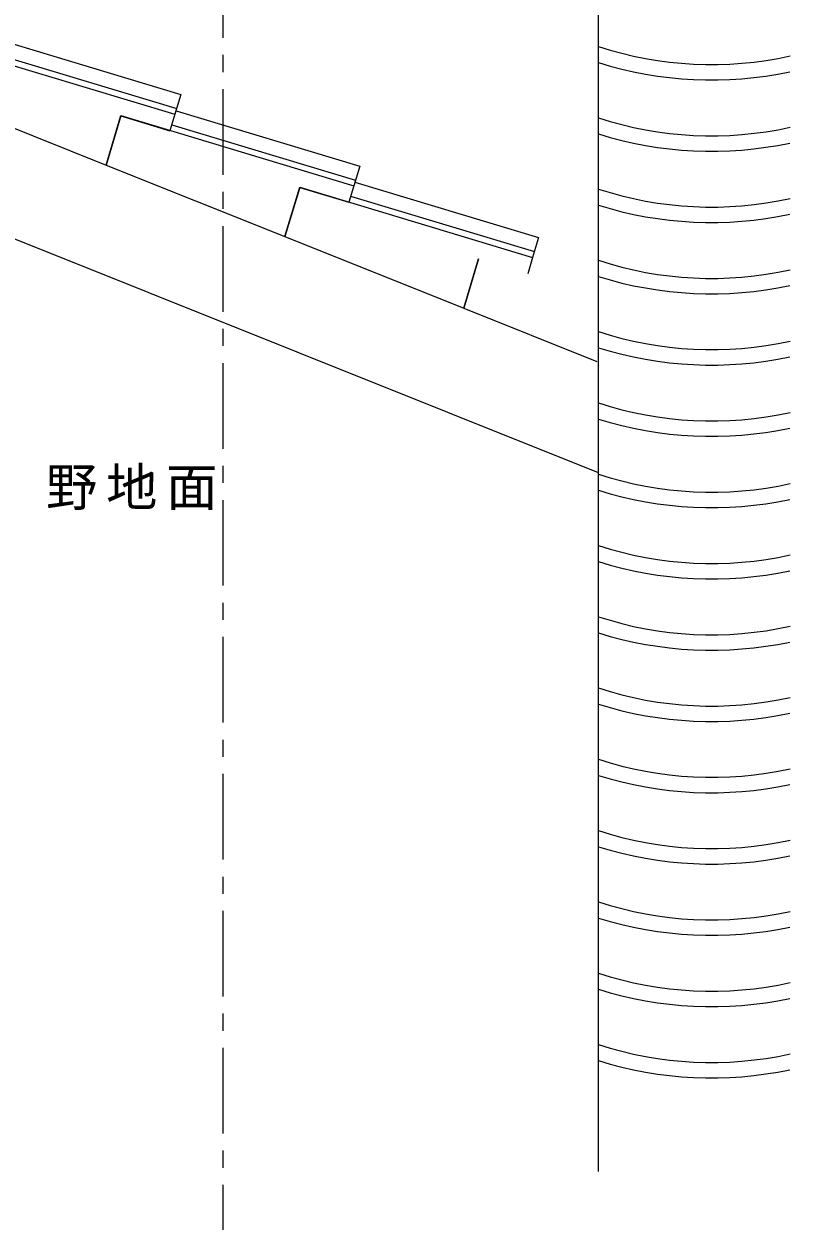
# Model space of a CAD drawing. Units: millimetres, scale not verified. Extents: x -4726 to 4690, y -2905 to 2891.
# Drawn here: x 374 to 1269, y -853 to 546 of the extents above; entities that cross this region are included whole.
import ezdxf

# ---------------------------------------------------------------- set-up
doc = ezdxf.new("R2010")
doc.units = ezdxf.units.MM
doc.header["$LTSCALE"] = 20
doc.linetypes.add('CHAIN1', pattern=[8, 5, -1, 1, -1])
doc.layers.add('0-0', color=7, linetype='Continuous')
doc.styles.add('ＭＳ ゴシック', font='')
doc.styles.get('ＭＳ ゴシック').set_extended_font_data('MS Gothic')

msp = doc.modelspace()

# ---------------------------------------------------------------- linework, layer by layer
at = {"layer": '0-0', "color": 4, "linetype": 'CHAIN1'}
msp.add_line((606.07, 1589.78), (606.07, -1250.15), dxfattribs=at)
at = {"layer": '0-0'}
for p, q in [((1044.8, -794.57), (1044.8, 669.81)), ((278.25, 522.41), (550.22, 440.41)), ((337.65, 511.81), (552.24, 447.11)), ((1044.8, 21.75), (-149.11, 499.32)), ((260.82, 464.59), (469.73, 381.02)), ((469.73, 381.02), (487.16, 438.85)), ((487.07, 438.56), (469.73, 381.02)), ((487.07, 438.56), (544.44, 421.26)), ((487.16, 438.85), (759.13, 356.84)), ((550.22, 440.41), (544.44, 421.26)), ((546.55, 428.25), (761.15, 363.55)), ((469.73, 381.02), (678.63, 297.46)), ((678.63, 297.46), (696.07, 355.28)), ((695.98, 354.99), (678.63, 297.46)), ((695.98, 354.99), (753.35, 337.69)), ((696.07, 355.28), (968.03, 273.28)), ((759.13, 356.84), (753.35, 337.69)), ((755.46, 344.69), (970.05, 279.98)), ((678.63, 297.46), (887.54, 213.9)), ((887.54, 213.9), (904.97, 271.72)), ((904.89, 271.43), (887.54, 213.9)), ((968.03, 273.28), (962.26, 254.13)), ((887.54, 213.9), (1042.88, 151.76))]:
    msp.add_line(p, q, dxfattribs=at)
for points in [[(342.56, 528.12), (557.16, 463.41), (550.22, 440.41)], [(551.47, 444.56), (766.06, 379.85), (759.13, 356.84)], [(760.38, 360.99), (974.97, 296.29), (968.03, 273.28)]]:
    msp.add_lwpolyline(points, dxfattribs=at)
for centre, radius, start, end in [((1177, 922.85), 424.32, 251.84569, 282.48355), ((1177, 922.85), 442.32, 252.6086, 281.93727), ((1177, 839.58), 424.32, 251.84569, 282.48355), ((1177, 839.58), 442.32, 252.6086, 281.93727), ((1177, 756.31), 424.32, 251.84569, 282.48355), ((1177, 756.31), 442.32, 252.6086, 281.93727), ((1177, 673.03), 424.32, 251.84569, 282.48355), ((1177, 673.03), 442.32, 252.6086, 281.93727), ((1177, 589.76), 424.32, 251.84569, 282.48355), ((1177, 589.76), 442.32, 252.6086, 281.93727), ((1177, 506.49), 424.32, 251.84569, 282.48355), ((1177, 506.49), 442.32, 252.6086, 281.93727), ((1177, 423.22), 424.32, 251.84569, 282.48355), ((1177, 423.22), 442.32, 252.6086, 281.93727), ((1177, 339.94), 424.32, 251.84569, 282.48355), ((1177, 339.94), 442.32, 252.6086, 281.93727), ((1177, 256.67), 424.32, 251.84569, 282.48355), ((1177, 256.67), 442.32, 252.6086, 281.93727), ((1177, 173.4), 424.32, 251.84569, 282.48355), ((1177, 173.4), 442.32, 252.6086, 281.93727), ((1177, 90.13), 424.32, 251.84569, 282.48355), ((1177, 90.13), 442.32, 252.6086, 281.93727), ((1177, 6.85), 424.32, 251.84569, 282.48355), ((1177, 6.85), 442.32, 252.6086, 281.93727), ((1177, -76.42), 424.32, 251.84569, 282.48355), ((1177, -76.42), 442.32, 252.6086, 281.93727), ((1177, -159.69), 424.32, 251.84569, 282.48355), ((1177, -159.69), 442.32, 252.6086, 281.93727), ((1177, -242.96), 424.32, 251.84569, 282.48355), ((1177, -242.96), 442.32, 252.6086, 281.93727)]:
    msp.add_arc(centre, radius, start, end, dxfattribs=at)

# ---------------------------------------------------------------- texts
at = {"layer": '0-0', "insert": (399.55, -21.94), "char_height": 43.99, "attachment_point": 7, "style": 'ＭＳ ゴシック'}
msp.add_mtext('\\T1.17;野地面', dxfattribs=at)

doc.saveas('drawing.dxf')
